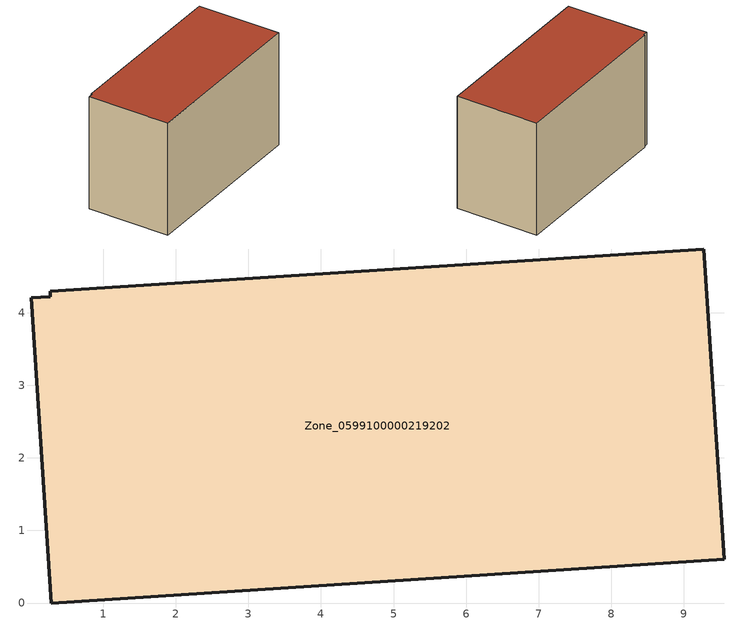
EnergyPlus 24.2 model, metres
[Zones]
Zone_0599100000219202
 floor ground (C_G): 9.56,0.6 0.28,0 0.01,4.21 0.27,4.22 0.27,4.3 9.28,4.88 z0
 wall outside (C_F): 9.56,0.6 9.28,4.88 0.27,4.3 0.27,4.22 0.01,4.21 0.28,0 9.56,0.6 z0:5.95
 roof outside (C_R): 0.28,0 9.56,0.6 9.28,4.88 0.27,4.3 0.27,4.22 0.01,4.21 z5.95
[BUILDING]
Pand.0599100000219202: North Axis=0; Terrain=City; Loads Convergence Tolerance Value=0.04; Temperature Convergence Tolerance Value=0.4; Solar Distribution=FullExterior; Maximum Number of Warmup Days=25; Minimum Number of Warmup Days=1
[Site:Location]
Rotterdam.The.Hague.AP_ZH_NLD Design_Conditions: Latitude=51.96; Longitude=4.45; Time Zone=1; Elevation=-4.5
[SITE:GROUNDTEMPERATURE:BUILDINGSURFACE]
18, 18, 18, 18, 18, 18, 18, 18, 18, 18, 18, 18
[MATERIAL] Thermal Absorptance=0.9; Solar Absorptance=0.7; Visible Absorptance=0.7
Name | Roughness | Thickness | Conductivity | Density | Specific Heat
G.TC.1946-1964 | MediumSmooth | 0.15 | 1 | 540 | 1210
F.TC.1946-1964 | Rough | 0.3 | 0.857143 | 1920 | 840
R.TC.1946-1964 | MediumRough | 0.2 | 0.235294 | 1500 | 1000
[CONSTRUCTION]
C_G: G.TC.1946-1964
C_F: F.TC.1946-1964
C_R: R.TC.1946-1964
[ZONE]
Zone_0599100000219202: Type=1; Multiplier=1; Ceiling Height=Autocalculate; Volume=Autocalculate; Floor Area=autocalculate; Part of Total Floor Area=Yes
[ZONEINFILTRATION:DESIGNFLOWRATE]
Infil_Zone_0599100000219202: Zone or ZoneList or Space or SpaceList=Zone_0599100000219202; Schedule=AlwaysOn; Design Flow Rate Calculation Method=Flow/Area; Flow Rate per Floor Area=0.003; Constant Term Coefficient=1; Temperature Term Coefficient=0; Velocity Term Coefficient=0; Velocity Squared Term Coefficient=0
[HVACTEMPLATE:ZONE:IDEALLOADSAIRSYSTEM]
Zone_0599100000219202: Maximum Heating Supply Air Temperature=50; Minimum Cooling Supply Air Temperature=13; Maximum Heating Supply Air Humidity Ratio=0.0156; Minimum Cooling Supply Air Humidity Ratio=0.0077; Heating Limit=NoLimit; Cooling Limit=NoLimit; Dehumidification Control Type=ConstantSensibleHeatRatio; Cooling Sensible Heat Ratio=0.7; Dehumidification Setpoint=60; Humidification Control Type=None; Humidification Setpoint=30; Outdoor Air Method=None; Outdoor Air Flow Rate per Person=0.00944; Outdoor Air Flow Rate per Zone Floor Area=0; Outdoor Air Flow Rate per Zone=0; Demand Controlled Ventilation Type=None; Outdoor Air Economizer Type=NoEconomizer; Heat Recovery Type=None; Sensible Heat Recovery Effectiveness=0.7; Latent Heat Recovery Effectiveness=0.65
[ZONECONTROL:THERMOSTAT]
ThermostatControl_Zone_0599100000219202: Zone or ZoneList=Zone_0599100000219202; Control Type Schedule=DualSetpointControlType; Control 1=Thermostat_Zone_0599100000219202; Temperature Difference Between Cutout And Setpoint=0
[THERMOSTATSETPOINT:DUALSETPOINT]
Thermostat_Zone_0599100000219202: Heating Setpoint Temperature Schedule=HeatingSetpoint_Zone_0599100000219202; Cooling Setpoint Temperature Schedule=CoolingSetpoint_Zone_0599100000219202
[SCHEDULE:COMPACT]
HeatingSetpoint_Zone_0599100000219202: Through: 12/31, For: AllDays, Until: 24:00, 21
CoolingSetpoint_Zone_0599100000219202: Through: 12/31, For: AllDays, Until: 24:00, 24
DualSetpointControlType: Through: 12/31, For: AllDays, Until: 24:00, 4
AlwaysOn: Through: 12/31, For: AllDays, Until: 24:00, 1
